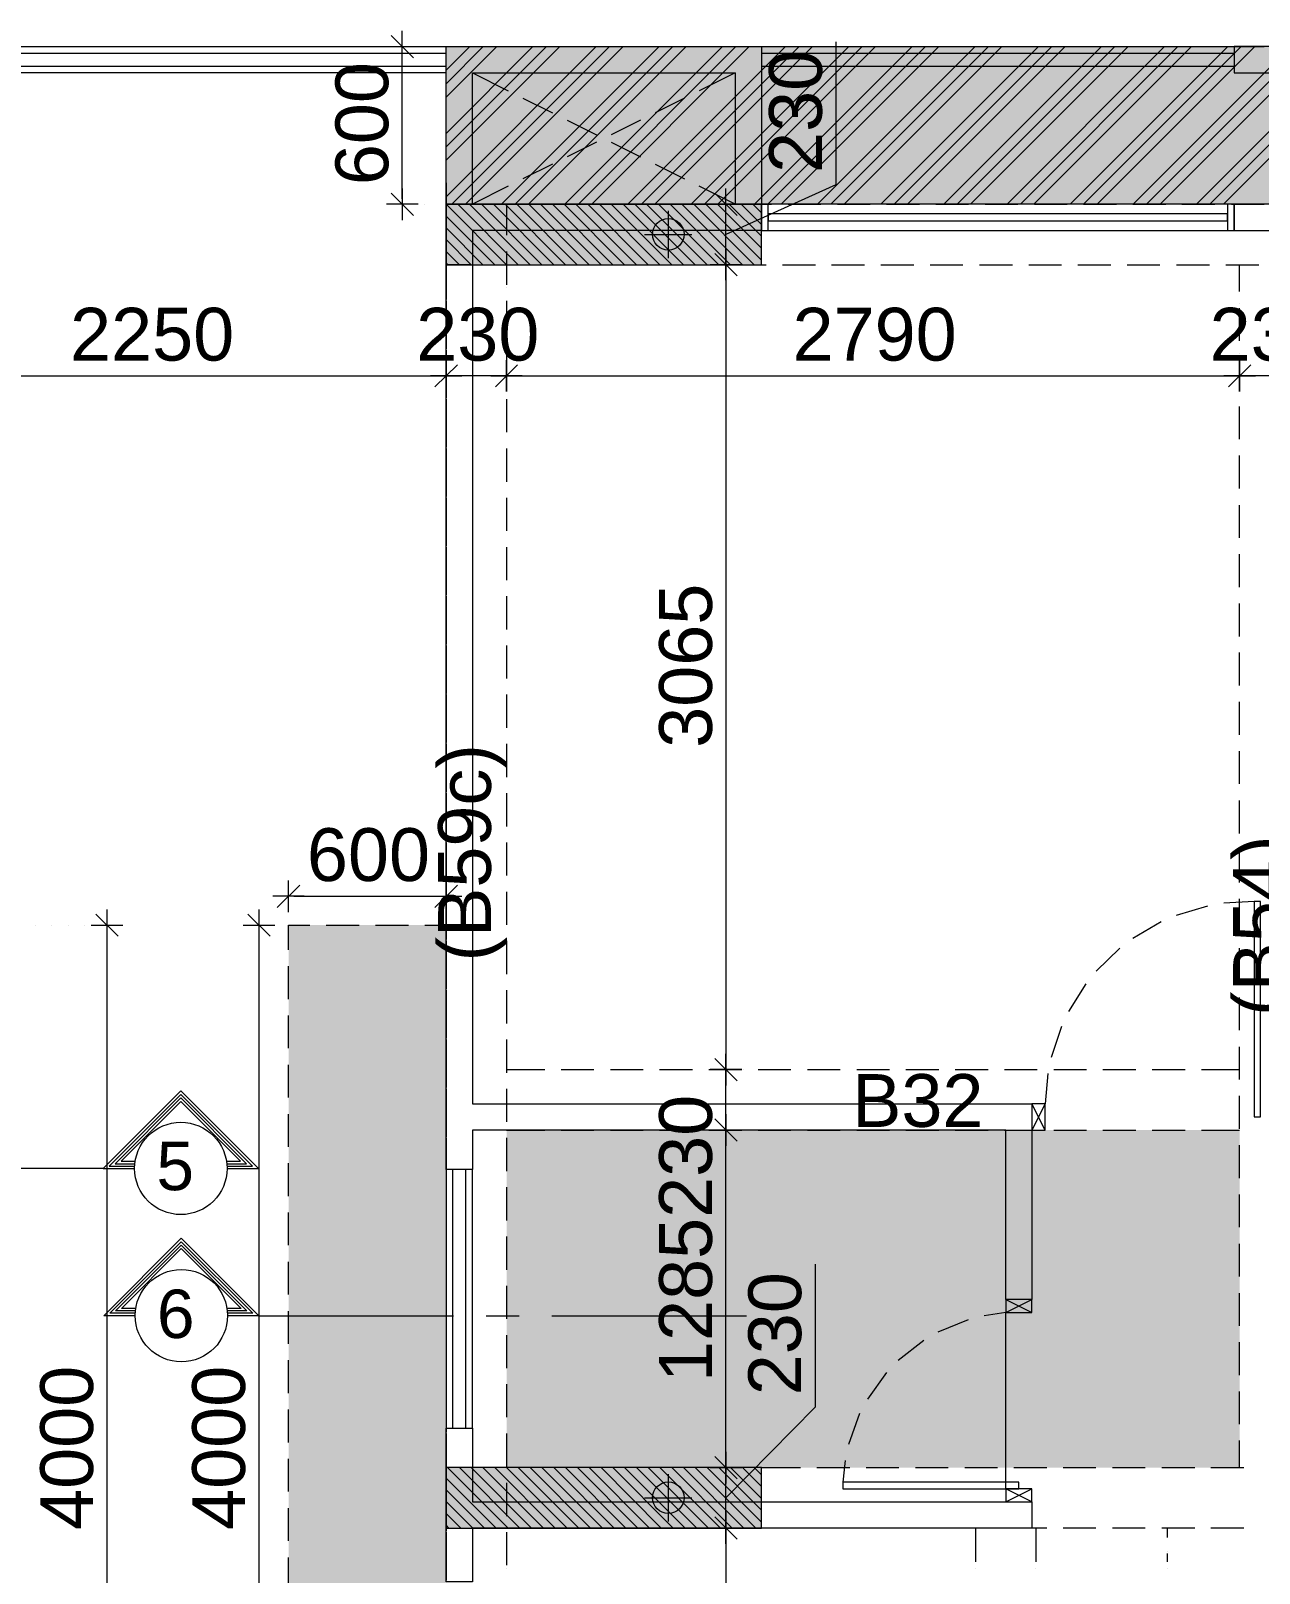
# Model space of a CAD drawing. Header units: millimetres. Extents: x -1303 to 98744, y -1303 to 90097.
# Drawn here: x 17378 to 22053, y 75461 to 81332 of the extents above; entities that cross this region are included whole.
import ezdxf

# ---------------------------------------------------------------- set-up
doc = ezdxf.new("R2010")
doc.units = ezdxf.units.MM
doc.layers.add('PDF_Geometry', color=7, linetype='Continuous')
doc.layers.add('PDF_Text', color=7, linetype='Continuous')
doc.layers.add('PDF_Solid Fills', color=192, linetype='Continuous', true_color=0xc2c0c0c0)
doc.styles.add('PDF ArialMT', font='arial.ttf')
doc.styles.get("Standard").update_dxf_attribs({"font": 'arial.ttf'})

msp = doc.modelspace()

# ---------------------------------------------------------------- linework, layer by layer
at = {"layer": 'PDF_Geometry', "color": 222, "lineweight": 0, "true_color": 0xb8008a}
for points in [[(18791.78316, 81212.0541), (18791.78316, 81332.22983)], [(18731.69737, 81272.1461), (18851.87102, 81272.1461)], [(18834.09797, 81229.83129), (18749.46835, 81314.46091)], [(18791.78316, 80692.43316), (18791.78316, 81252.68294)], [(18749.46835, 80714.43356), (18834.09797, 80629.80394)], [(18791.78316, 80732.21074), (18791.78316, 80612.03501)], [(18851.87102, 80672.11875), (18731.69737, 80672.11875)], [(18358.47989, 77977.51641), (18358.47989, 78097.68386)], [(18958.50518, 78097.68386), (18958.50518, 77977.51641)], [(18418.56775, 78037.60013), (18299.23915, 78037.60013)], [(18401.64183, 78079.91495), (18316.16507, 77995.28532)], [(18378.79224, 78037.60013), (18939.03995, 78037.60013)], [(18899.26444, 78037.60013), (19018.59097, 78037.60013)], [(18916.19037, 77995.28532), (19001.66505, 78079.91495)], [(17667.90338, 77867.49789), (17667.90338, 77987.66535)], [(18246.7692, 77867.49789), (18246.7692, 77987.66535)], [(17607.81552, 77927.58162), (17727.98917, 77927.58162)], [(17710.21819, 77885.26681), (17625.58857, 77969.89643)], [(18186.68133, 77927.58162), (18306.85706, 77927.58162)], [(18289.08401, 77885.26681), (18204.45438, 77969.89643)], [(17667.90338, 73947.45195), (17667.90338, 77907.2672)], [(18246.7692, 73947.45195), (18246.7692, 77907.2672)]]:
    msp.add_lwpolyline(points, dxfattribs=at)
at = {"layer": 'PDF_Geometry', "color": 9, "lineweight": 0, "true_color": 0xc0c0c0}
for points in [[(16609.18593, 80672.11875), (16609.18593, 81272.1461), (18958.50518, 81272.1461)], [(18958.50518, 80672.11875), (18958.50518, 81272.1461), (20158.55162, 81272.1461), (20158.55162, 80672.11875)], [(20158.55162, 81272.1461), (21958.62543, 81272.1461)], [(22668.66717, 81272.1461), (21958.62543, 81272.1461), (21958.62543, 81172.2848), (22668.66717, 81172.2848), (23469.26426, 81172.2848), (23469.26426, 81272.1461), (27274.21101, 81272.1461), (27274.21101, 80672.11875), (27355.45628, 80672.11875)], [(16633.72769, 80672.11875), (16633.72769, 81247.60021), (18958.50518, 81247.60021)], [(20158.55162, 81247.60021), (21958.62543, 81247.60021)], [(16683.66041, 80672.11875), (16683.66041, 81197.67369), (18958.50518, 81197.67369)], [(18958.50518, 81172.2848), (16709.0493, 81172.2848), (16709.0493, 80672.11875)], [(19195.46814, 80740.6737), (19059.21361, 80672.11875), (19059.21361, 81172.2848), (20058.69032, 81172.2848), (20058.69032, 80672.11875), (19922.4358, 80740.6737)], [(19059.21361, 81172.2848), (19195.46814, 81103.72984)], [(20058.69032, 81172.2848), (19922.4358, 81103.72984)], [(20158.55162, 81197.67369), (21958.62543, 81197.67369)], [(19251.32244, 81075.80372), (19363.03314, 81019.95147)], [(19866.57941, 81075.80372), (19754.86872, 81019.95147)], [(19418.88952, 80992.01708), (19530.60021, 80936.16483)], [(19699.01441, 80992.01708), (19586.45659, 80936.16483)], [(19530.60021, 80908.23871), (19418.88952, 80852.37819)], [(19586.45659, 80908.23871), (19699.01441, 80852.37819)], [(19363.03314, 80824.45208), (19251.32244, 80768.59982)], [(19754.86872, 80824.45208), (19866.57941, 80768.59982)], [(19059.21361, 76012.41483), (19059.21361, 76997.49872), (18958.50518, 76997.49872), (18958.50518, 80672.11875), (20158.55162, 80672.11875), (20158.55162, 80572.25744), (19059.21361, 80572.25744), (19059.21361, 77247.15612), (21188.49583, 77247.15612), (21188.49583, 76502.4154), (21088.63246, 76502.4154), (21188.49583, 76452.48888)], [(23723.99819, 79621.86839), (23823.86156, 79571.93361), (23723.99819, 79571.93361), (23723.99819, 77572.13719), (22209.12788, 77572.13719), (22209.12788, 80572.25744), (22581.49824, 80572.25744), (22581.49824, 80672.11875), (21958.62543, 80672.11875), (21958.62543, 80572.25744), (22109.26451, 80572.25744), (22109.26451, 76502.4154), (22209.12788, 76502.4154), (22109.26451, 76452.48888)], [(21857.06988, 78000.35979), (21737.74128, 77964.82196)], [(22033.94497, 78017.28571), (21918.84785, 78011.36826)], [(21680.19272, 77940.27606), (21572.71351, 77876.80384)], [(21522.78286, 77839.5635), (21433.07462, 77752.39664)], [(21394.14417, 77704.1561), (21327.28759, 77598.36906)], [(21301.05158, 77541.67383), (21261.27607, 77423.19236)], [(21248.58162, 77362.25737), (21239.27361, 77247.15612), (21188.49583, 77147.29482)], [(21239.27361, 77147.29482), (21188.49583, 77247.15612)], [(21088.63246, 76502.4154), (21088.63246, 77147.29482), (19059.21361, 77147.29482), (19059.21361, 76997.49872)], [(18958.50518, 76997.49872), (18958.50518, 76012.41483), (19059.21361, 76012.41483), (19059.21361, 75732.28581), (21188.49583, 75732.28581), (21188.49583, 75632.42451), (19059.21361, 75632.42451), (19059.21361, 75427.61915), (18958.50518, 75427.61915), (18958.50518, 76012.41483)], [(18983.89407, 76012.41483), (18983.89407, 76997.49872)], [(19033.82472, 76012.41483), (19033.82472, 76997.49872)], [(21188.49583, 75732.28581), (21088.63246, 75782.22059), (21088.63246, 76452.48888), (21006.54214, 76440.63744)], [(21088.63246, 76452.48888), (21188.49583, 76502.4154)], [(20946.45427, 76425.40575), (20830.5121, 76378.01647)], [(20777.19502, 76346.70185), (20679.02382, 76269.68393)], [(20635.01683, 76223.98889), (20562.2366, 76123.27634)], [(20532.61623, 76068.26708), (20490.30142, 75950.63686)], [(20477.60697, 75889.70187), (20469.14401, 75807.60948)], [(21088.63246, 75732.28581), (21188.49583, 75782.22059)]]:
    msp.add_lwpolyline(points, dxfattribs=at)
at = {"layer": 'PDF_Geometry', "lineweight": 0}
for points in [[(18791.78316, 81272.1461), (18791.78316, 81272.1461)], [(18875.56773, 81272.1461), (18875.56773, 81272.1461)], [(18958.50518, 80815.98911), (18958.50518, 80941.2393), (19289.40578, 81272.1461)], [(18958.50518, 81190.8967), (18958.50518, 81272.1461), (19072.75518, 81272.1461)], [(18958.50518, 81182.43374), (19049.05847, 81272.1461)], [(18958.50518, 80700.89612), (19529.75516, 81272.1461)], [(18958.50518, 81130.81297), (19099.83624, 81272.1461)], [(18958.50518, 80890.46153), (19340.18355, 81272.1461)], [(18958.50518, 81080.0352), (19151.45907, 81272.1461)], [(18958.50518, 80839.68375), (19391.80845, 81272.1461)], [(18958.50518, 81272.1461), (18958.50518, 81272.1461)], [(18958.50518, 81272.1461), (18958.50518, 81272.1461)], [(18958.50518, 81272.1461), (18958.50518, 81272.1461)], [(18958.50518, 81272.1461), (18958.50518, 81272.1461)], [(18980.50764, 80672.11875), (19580.53293, 81272.1461)], [(19032.13254, 80672.11875), (19632.15576, 81272.1461)], [(19135.38027, 81272.1461), (19259.78541, 81272.1461)], [(19170.07925, 80672.11875), (19770.10247, 81272.1461)], [(19221.70208, 80672.11875), (19821.72737, 81272.1461)], [(19272.47985, 80672.11875), (19872.50515, 81272.1461)], [(19322.41257, 81272.1461), (19447.66276, 81272.1461)], [(19885.19959, 81272.1461), (20010.44978, 81272.1461), (19410.42656, 80672.11875)], [(19462.05146, 80672.11875), (20062.07468, 81272.1461)], [(19510.28993, 81272.1461), (19634.69507, 81272.1461)], [(19512.82923, 80672.11875), (20112.85245, 81272.1461)], [(19650.77387, 80672.11875), (20250.79916, 81272.1461)], [(19697.32016, 81272.1461), (19822.57242, 81272.1461)], [(19702.39877, 80672.11875), (20302.42199, 81272.1461)], [(19753.17654, 80672.11875), (20353.19976, 81272.1461)], [(19891.9683, 80672.11875), (20491.14647, 81272.1461)], [(19942.74608, 80672.11875), (20542.77137, 81272.1461)], [(19993.52385, 80672.11875), (20593.54915, 81272.1461)], [(20072.22982, 81272.1461), (20197.48208, 81272.1461)], [(20132.31768, 80672.11875), (20732.3409, 81272.1461)], [(20183.09546, 80672.11875), (20783.11868, 81272.1461)], [(20233.87323, 80672.11875), (20833.89646, 81272.1461)], [(20260.10717, 81272.1461), (20385.35944, 81272.1461)], [(20372.66499, 80672.11875), (20972.69029, 81272.1461)], [(20423.44277, 80672.11875), (21023.46806, 81272.1461)], [(20447.9866, 81272.1461), (20572.39174, 81272.1461)], [(20474.22054, 80672.11875), (21074.24584, 81272.1461)], [(20613.01437, 80672.11875), (21213.0376, 81272.1461)], [(20635.01683, 81272.1461), (20760.26909, 81272.1461)], [(20663.79215, 80672.11875), (21263.81537, 81272.1461)], [(20714.56993, 80672.11875), (21314.59315, 81272.1461)], [(20822.89419, 81272.1461), (20947.3014, 81272.1461)], [(20853.36168, 80672.11875), (21453.3849, 81272.1461)], [(20904.13946, 80672.11875), (21504.16268, 81272.1461)], [(20954.91724, 80672.11875), (21554.94046, 81272.1461)], [(21009.92649, 81272.1461), (21135.17875, 81272.1461)], [(21093.70899, 80672.11875), (21693.73429, 81272.1461)], [(21144.48677, 80672.11875), (21744.51206, 81272.1461)], [(21195.26454, 80672.11875), (21795.28984, 81272.1461)], [(21197.80385, 81272.1461), (21322.20898, 81272.1461)], [(21334.05838, 80672.11875), (21934.0816, 81272.1461)], [(21384.83615, 81272.1461), (21510.08841, 81272.1461)], [(21384.83615, 80672.11875), (21984.85937, 81272.1461)], [(21436.45898, 80672.11875), (22036.48427, 81272.1461)], [(21572.71351, 81272.1461), (21697.96577, 81272.1461)], [(21574.40568, 80672.11875), (22174.43098, 81272.1461)], [(21625.18346, 80672.11875), (22225.20875, 81272.1461)], [(21676.80836, 80672.11875), (22276.83158, 81272.1461)], [(21759.74581, 81272.1461), (21884.996, 81272.1461)], [(21814.75507, 80672.11875), (22414.77829, 81272.1461)], [(21865.53284, 80672.11875), (22465.55606, 81272.1461)], [(21917.15567, 80672.11875), (22517.18097, 81272.1461)], [(21947.62317, 81272.1461), (22072.87543, 81272.1461)], [(18958.50518, 81003.86853), (18958.50518, 81128.27573)], [(18958.50518, 80753.36815), (18958.50518, 80672.11875), (19188.69735, 80441.92451)], [(18791.78316, 80672.11875), (18791.78316, 80672.11875)], [(18875.56773, 80672.11875), (18875.56773, 80672.11875)], [(18958.50518, 80672.11875), (18958.50518, 80672.11875)], [(18958.50518, 80627.2667), (19143.84323, 80441.92451)], [(19003.35722, 80672.11875), (19233.55147, 80441.92451)], [(19048.21134, 80672.11875), (19278.40351, 80441.92451)], [(19093.06546, 80672.11875), (19323.25763, 80441.92451)], [(19138.76463, 80672.11875), (19368.11174, 80441.92451)], [(19183.61874, 80672.11875), (19412.96586, 80441.92451)], [(19228.47286, 80672.11875), (19457.81998, 80441.92451)], [(19273.32698, 80672.11875), (19502.67202, 80441.92451)], [(19318.18109, 80672.11875), (19548.37326, 80441.92451)], [(19363.03314, 80672.11875), (19593.22738, 80441.92451)], [(19407.88725, 80672.11875), (19638.07942, 80441.92451)], [(19452.74137, 80672.11875), (19682.93354, 80441.92451)], [(19497.59549, 80672.11875), (19727.78765, 80441.92451)], [(19542.4496, 80672.11875), (19772.64177, 80441.92451)], [(19587.30165, 80672.11875), (19817.49589, 80441.92451)], [(19632.15576, 80672.11875), (19862.34793, 80441.92451)], [(19677.00988, 80672.11875), (19907.20205, 80441.92451)], [(19721.864, 80672.11875), (19952.05616, 80441.92451)], [(19766.71811, 80672.11875), (19996.91028, 80441.92451)], [(19811.57016, 80672.11875), (20041.7644, 80441.92451)], [(19856.42427, 80672.11875), (20086.61644, 80441.92451)], [(19902.12551, 80672.11875), (20131.47056, 80441.92451)], [(19946.97756, 80672.11875), (20158.55162, 80459.70169)], [(19991.83167, 80672.11875), (20158.55162, 80504.55374)], [(20023.99135, 80672.11875), (20023.99135, 80672.11875)], [(20036.68579, 80672.11875), (20158.55162, 80550.25705)], [(20081.53991, 80672.11875), (20158.55162, 80595.10909)], [(20091.69505, 80672.11875), (20091.69505, 80672.11875)], [(20126.39402, 80672.11875), (20158.55162, 80639.96114)], [(20158.55162, 80672.11875), (20158.55162, 80672.11875)], [(18958.50518, 80582.41464), (19098.98912, 80441.92451)], [(18958.50518, 80537.5626), (19054.135, 80441.92451)], [(18958.50518, 80492.70228), (19009.28296, 80441.92451)], [(18958.50518, 80447.85024), (18964.42884, 80441.92451)], [(18958.50518, 80441.92451), (18958.50518, 80441.92451)], [(18958.50518, 80441.92451), (18958.50518, 80441.92451)], [(19188.69735, 80441.92451), (19188.69735, 80441.92451)], [(19188.69735, 80441.92451), (19188.69735, 80441.92451)], [(20023.99135, 80441.92451), (20023.99135, 80441.92451)], [(20023.99135, 80441.92451), (20023.99135, 80441.92451)], [(20091.69505, 80441.92451), (20091.69505, 80441.92451)], [(20091.69505, 80441.92451), (20091.69505, 80441.92451)], [(20158.55162, 80441.92451), (20158.55162, 80441.92451)], [(20158.55162, 80441.92451), (20158.55162, 80441.92451)], [(21978.93571, 80441.92451), (21978.93571, 80441.92451)], [(21978.93571, 80441.92451), (21978.93571, 80441.92451)], [(18958.50518, 80355.60891), (18958.50518, 80355.60891)], [(18958.50518, 80355.60891), (18958.50518, 80355.60891)], [(19188.69735, 80355.60891), (19188.69735, 80355.60891)], [(19188.69735, 80355.60891), (19188.69735, 80355.60891)], [(21978.93571, 80355.60891), (21978.93571, 80355.60891)], [(21978.93571, 80355.60891), (21978.93571, 80355.60891)], [(18958.50518, 80292.97967), (18958.50518, 80292.97967)], [(18958.50518, 80292.97967), (18958.50518, 80292.97967)], [(19188.69735, 80292.97967), (19188.69735, 80292.97967)], [(19188.69735, 80292.97967), (19188.69735, 80292.97967)], [(21978.93571, 80292.97967), (21978.93571, 80292.97967)], [(21978.93571, 80292.97967), (21978.93571, 80292.97967)], [(18958.50518, 80230.35044), (18958.50518, 80230.35044)], [(18958.50518, 80230.35044), (18958.50518, 80230.35044)], [(19188.69735, 80230.35044), (19188.69735, 80230.35044)], [(19188.69735, 80230.35044), (19188.69735, 80230.35044)], [(21978.93571, 80230.35044), (21978.93571, 80230.35044)], [(21978.93571, 80230.35044), (21978.93571, 80230.35044)], [(18958.50518, 80167.72948), (18958.50518, 80167.72948)], [(18958.50518, 80167.72948), (18958.50518, 80167.72948)], [(19188.69735, 80167.72948), (19188.69735, 80167.72948)], [(19188.69735, 80167.72948), (19188.69735, 80167.72948)], [(21978.93571, 80167.72948), (21978.93571, 80167.72948)], [(21978.93571, 80167.72948), (21978.93571, 80167.72948)], [(18958.50518, 80105.10025), (18958.50518, 80105.10025)], [(18958.50518, 80105.10025), (18958.50518, 80105.10025)], [(19188.69735, 80105.10025), (19188.69735, 80105.10025)], [(19188.69735, 80105.10025), (19188.69735, 80105.10025)], [(21978.93571, 80105.10025), (21978.93571, 80105.10025)], [(21978.93571, 80105.10025), (21978.93571, 80105.10025)], [(18958.50518, 80018.77637), (18958.50518, 80018.77637)], [(18958.50518, 80018.77637), (18958.50518, 80018.77637)], [(19188.69735, 80018.77637), (19188.69735, 80018.77637)], [(19188.69735, 80018.77637), (19188.69735, 80018.77637)], [(21978.93571, 80018.77637), (21978.93571, 80018.77637)], [(21978.93571, 80018.77637), (21978.93571, 80018.77637)], [(18358.47989, 78013.90549), (18358.47989, 78013.90549)], [(18958.50518, 78013.90549), (18958.50518, 78013.90549)], [(17394.54927, 77927.58162), (17394.54927, 77927.58162)], [(17457.17437, 77927.58162), (17457.17437, 77927.58162)], [(17519.80154, 77927.58162), (17519.80154, 77927.58162)], [(17582.42663, 77927.58162), (17582.42663, 77927.58162)], [(17667.90338, 77927.58162), (17667.90338, 77927.58162)], [(18271.31096, 77927.58162), (18271.31096, 77927.58162)], [(18358.47989, 77833.64604), (18358.47989, 77927.58162), (18439.72516, 77927.58162)], [(18358.47989, 77927.58162), (18358.47989, 77927.58162)], [(18358.47989, 77927.58162), (18358.47989, 77927.58162)], [(18502.35025, 77927.58162), (18627.60251, 77927.58162)], [(18690.22761, 77927.58162), (18815.47987, 77927.58162)], [(18877.25991, 77927.58162), (18958.50518, 77927.58162)], [(18958.50518, 77927.58162), (18958.50518, 77927.58162)], [(18358.47989, 77645.76661), (18358.47989, 77771.01681)], [(18358.47989, 77458.73018), (18358.47989, 77583.13739)], [(18358.47989, 77270.85903), (18358.47989, 77396.10922)], [(20023.99135, 77377.48905), (20023.99135, 77377.48905)], [(20023.99135, 77377.48905), (20023.99135, 77377.48905)], [(20091.69505, 77377.48905), (20091.69505, 77377.48905)], [(20091.69505, 77377.48905), (20091.69505, 77377.48905)], [(20158.55162, 77377.48905), (20158.55162, 77377.48905)], [(20158.55162, 77377.48905), (20158.55162, 77377.48905)], [(18358.47989, 77083.8226), (18358.47989, 77208.2298)], [(20023.99135, 77147.29482), (20023.99135, 77147.29482)], [(20023.99135, 77147.29482), (20023.99135, 77147.29482)], [(20091.69505, 77147.29482), (20091.69505, 77147.29482)], [(20091.69505, 77147.29482), (20091.69505, 77147.29482)], [(20158.55162, 77147.29482), (20158.55162, 77147.29482)], [(20158.55162, 77147.29482), (20158.55162, 77147.29482)], [(18358.47989, 76895.94317), (18358.47989, 77021.20163)], [(18358.47989, 76708.915), (18358.47989, 76833.3222)], [(18358.47989, 76521.03558), (18358.47989, 76646.28577)], [(18358.47989, 76333.15615), (18358.47989, 76458.41462)], [(18358.47989, 76146.12799), (18358.47989, 76271.37818)], [(18358.47989, 75958.24857), (18358.47989, 76083.49875)], [(18358.47989, 75771.22039), (18358.47989, 75895.6276)], [(18964.42884, 75862.61874), (19194.62101, 75632.42451)], [(19009.28296, 75862.61874), (19239.47513, 75632.42451)], [(19054.135, 75862.61874), (19284.32924, 75632.42451)], [(19098.98912, 75862.61874), (19329.18129, 75632.42451)], [(19143.84323, 75862.61874), (19374.0354, 75632.42451)], [(19188.69735, 75862.61874), (19418.88952, 75632.42451)], [(19233.55147, 75862.61874), (19463.74364, 75632.42451)], [(19278.40351, 75862.61874), (19508.59775, 75632.42451)], [(19323.25763, 75862.61874), (19553.4498, 75632.42451)], [(19368.11174, 75862.61874), (19598.30391, 75632.42451)], [(19412.96586, 75862.61874), (19643.15803, 75632.42451)], [(19458.66503, 75862.61874), (19688.01215, 75632.42451)], [(19503.51915, 75862.61874), (19732.86626, 75632.42451)], [(19548.37326, 75862.61874), (19777.7183, 75632.42451)], [(19593.22738, 75862.61874), (19822.57242, 75632.42451)], [(19638.07942, 75862.61874), (19868.27366, 75632.42451)], [(19682.93354, 75862.61874), (19913.12571, 75632.42451)], [(19727.78765, 75862.61874), (19957.97982, 75632.42451)], [(19772.64177, 75862.61874), (20002.83394, 75632.42451)], [(19817.49589, 75862.61874), (20047.68806, 75632.42451)], [(19862.34793, 75862.61874), (20092.54217, 75632.42451)], [(19907.20205, 75862.61874), (20137.39422, 75632.42451)], [(19952.05616, 75862.61874), (20158.55162, 75655.27616)], [(19996.91028, 75862.61874), (20158.55162, 75700.12821)], [(20023.99135, 75862.61874), (20023.99135, 75862.61874)], [(20023.99135, 75862.61874), (20023.99135, 75862.61874)], [(20041.7644, 75862.61874), (20158.55162, 75744.98025)], [(20086.61644, 75862.61874), (20158.55162, 75790.68356)], [(20091.69505, 75862.61874), (20091.69505, 75862.61874)], [(20091.69505, 75862.61874), (20091.69505, 75862.61874)], [(20131.47056, 75862.61874), (20158.55162, 75835.53561)], [(20158.55162, 75862.61874), (20158.55162, 75862.61874)], [(20158.55162, 75862.61874), (20158.55162, 75862.61874)], [(18958.50518, 75822.84116), (19149.76689, 75632.42451)], [(18958.50518, 75777.98911), (19104.91278, 75632.42451)], [(18358.47989, 75583.34097), (18358.47989, 75708.59117)], [(18958.50518, 75733.13706), (19060.06073, 75632.42451)], [(18958.50518, 75688.28502), (19014.35949, 75632.42451)], [(18958.50518, 75643.4247), (18969.50537, 75632.42451)], [(18958.50518, 75632.42451), (18958.50518, 75632.42451)], [(18958.50518, 75632.42451), (18958.50518, 75632.42451)], [(19188.69735, 75632.42451), (19188.69735, 75632.42451)], [(19188.69735, 75632.42451), (19188.69735, 75632.42451)], [(20045.14875, 75632.42451), (20045.14875, 75632.42451)], [(20045.14875, 75632.42451), (20045.14875, 75632.42451)], [(20128.93125, 75632.42451), (20128.93125, 75632.42451)], [(20128.93125, 75632.42451), (20128.93125, 75632.42451)], [(20973.53534, 75632.42451), (20973.53534, 75632.42451)], [(20973.53534, 75632.42451), (20973.53534, 75632.42451)], [(21203.72751, 75632.42451), (21203.72751, 75632.42451)], [(21203.72751, 75632.42451), (21203.72751, 75632.42451)], [(21703.88943, 75632.42451), (21703.88943, 75632.42451)], [(21703.88943, 75632.42451), (21703.88943, 75632.42451)], [(18358.47989, 75396.31281), (18358.47989, 75520.71174)], [(18958.50518, 75541.86915), (18958.50518, 75541.86915)], [(18958.50518, 75541.86915), (18958.50518, 75541.86915)], [(19188.69735, 75541.86915), (19188.69735, 75541.86915)], [(19188.69735, 75541.86915), (19188.69735, 75541.86915)], [(20973.53534, 75541.86915), (20973.53534, 75541.86915)], [(20973.53534, 75541.86915), (20973.53534, 75541.86915)], [(21203.72751, 75541.86915), (21203.72751, 75541.86915)], [(21203.72751, 75541.86915), (21203.72751, 75541.86915)], [(21703.88943, 75541.86915), (21703.88943, 75541.86915)], [(21703.88943, 75541.86915), (21703.88943, 75541.86915)], [(18958.50518, 75480.09118), (18958.50518, 75480.09118)], [(18958.50518, 75480.09118), (18958.50518, 75480.09118)], [(19188.69735, 75480.09118), (19188.69735, 75480.09118)], [(19188.69735, 75480.09118), (19188.69735, 75480.09118)], [(20973.53534, 75480.09118), (20973.53534, 75480.09118)], [(20973.53534, 75480.09118), (20973.53534, 75480.09118)], [(21203.72751, 75480.09118), (21203.72751, 75480.09118)], [(21203.72751, 75480.09118), (21203.72751, 75480.09118)], [(21703.88943, 75480.09118), (21703.88943, 75480.09118)], [(21703.88943, 75480.09118), (21703.88943, 75480.09118)]]:
    msp.add_lwpolyline(points, dxfattribs=at)
at = {"layer": 'PDF_Geometry', "color": 122, "lineweight": 0, "true_color": 0x00b88a}
for points in [[(20442.06087, 81289.91502), (20442.06087, 80745.74817), (20023.99135, 80557.02576)], [(20066.30616, 80629.80394), (19981.67653, 80714.43356)], [(20023.99135, 80612.03501), (20023.99135, 80732.21074)], [(19963.90348, 80672.11875), (20084.07921, 80672.11875)], [(20023.99135, 80462.23893), (20023.99135, 80652.65558)], [(20023.99135, 80422.46135), (20023.99135, 77396.95221), (20023.99135, 77417.26662)], [(16748.82481, 80018.77637), (16728.51453, 80018.77637), (18939.03995, 80018.77637), (18918.7276, 80018.77637)], [(19188.69735, 80018.77637), (18958.50518, 80018.77637)], [(19228.47286, 80018.77637), (19209.00763, 80018.77637), (21958.62543, 80018.77637), (21939.1602, 80018.77637)], [(22209.12788, 80018.77637), (21978.93571, 80018.77637)], [(20023.99135, 77147.29482), (20023.99135, 77377.48905)], [(20023.99135, 75882.0819), (20023.99135, 77126.98866), (20023.99135, 77107.51723)], [(20363.35698, 76636.97982), (20363.35698, 76092.81297), (20023.99135, 75747.52576)], [(20023.99135, 75651.88766), (20023.99135, 75842.30432)], [(20023.99135, 75612.11835), (20023.99135, 72237.08224), (20023.99135, 72257.39666)]]:
    msp.add_lwpolyline(points, dxfattribs=at)
at = {"layer": 'PDF_Geometry', "color": 157, "lineweight": 0, "true_color": 0x3f5f7f}
for points in [[(18958.50518, 80554.48853), (18958.50518, 80672.11875), (19072.75518, 80672.11875)], [(19135.38027, 80672.11875), (19259.78541, 80672.11875)], [(19188.69735, 80672.11875), (19188.69735, 80554.48853)], [(19322.41257, 80672.11875), (19447.66276, 80672.11875)], [(19510.28993, 80672.11875), (19634.69507, 80672.11875)], [(19697.32016, 80672.11875), (19822.57242, 80672.11875)], [(19885.19959, 80672.11875), (20010.44978, 80672.11875)], [(20072.22982, 80672.11875), (20197.48208, 80672.11875)], [(20260.10717, 80672.11875), (20385.35944, 80672.11875)], [(20447.9866, 80672.11875), (20572.39174, 80672.11875)], [(20635.01683, 80672.11875), (20760.26909, 80672.11875)], [(20822.89419, 80672.11875), (20947.3014, 80672.11875)], [(21009.92649, 80672.11875), (21135.17875, 80672.11875)], [(21197.80385, 80672.11875), (21322.20898, 80672.11875)], [(21384.83615, 80672.11875), (21510.08841, 80672.11875)], [(21572.71351, 80672.11875), (21697.96577, 80672.11875)], [(21759.74581, 80672.11875), (21884.996, 80672.11875)], [(21947.62317, 80672.11875), (22072.87543, 80672.11875)], [(18958.50518, 80492.70228), (18958.50518, 80367.45209)], [(19051.59777, 80441.92451), (18958.50518, 80441.92451), (18958.50518, 80309.9056)], [(19114.22286, 80441.92451), (19238.628, 80441.92451)], [(19188.69735, 80492.70228), (19188.69735, 80367.45209)], [(19188.69735, 80441.92451), (19188.69735, 80365.75784)], [(19301.25517, 80441.92451), (19426.50536, 80441.92451)], [(19489.13252, 80441.92451), (19613.53766, 80441.92451)], [(19676.16275, 80441.92451), (19801.41501, 80441.92451)], [(19864.04218, 80441.92451), (19988.44732, 80441.92451)], [(20051.07241, 80441.92451), (20176.32467, 80441.92451)], [(20238.94977, 80441.92451), (20364.20203, 80441.92451)], [(20425.98207, 80441.92451), (20551.23433, 80441.92451)], [(20613.85943, 80441.92451), (20739.11169, 80441.92451)], [(20801.73678, 80441.92451), (20926.14399, 80441.92451)], [(20988.76909, 80441.92451), (21114.02135, 80441.92451)], [(21176.64644, 80441.92451), (21301.05158, 80441.92451)], [(21363.67874, 80441.92451), (21488.93101, 80441.92451)], [(21551.5561, 80441.92451), (21675.96124, 80441.92451)], [(21738.5884, 80441.92451), (21863.83859, 80441.92451)], [(21926.46576, 80441.92451), (22051.71802, 80441.92451)], [(21978.93571, 80339.52597), (21978.93571, 80441.92451)], [(18958.50518, 80304.83113), (18958.50518, 80179.57266)], [(19188.69735, 80304.83113), (19188.69735, 80179.57266)], [(19188.69735, 80303.13688), (19188.69735, 80178.72968)], [(21978.93571, 80152.4978), (21978.93571, 80276.89673)], [(18958.50518, 80247.27637), (18958.50518, 80122.02618)], [(18958.50518, 80116.9517), (18958.50518, 79992.5445)], [(19188.69735, 80116.9517), (19188.69735, 79992.5445)], [(19188.69735, 80116.10045), (19188.69735, 79990.85026)], [(21978.93571, 79964.61837), (21978.93571, 80089.86857)], [(18958.50518, 80059.40521), (18958.50518, 79934.998)], [(18958.50518, 79929.91527), (18958.50518, 79804.66508)], [(19188.69735, 79929.91527), (19188.69735, 79804.66508)], [(19188.69735, 79928.22929), (19188.69735, 79803.82208)], [(18958.50518, 79872.36878), (18958.50518, 79747.11858)], [(21978.93571, 79777.58194), (21978.93571, 79901.98915)], [(18958.50518, 79742.04412), (18958.50518, 79617.63691)], [(19188.69735, 79742.04412), (19188.69735, 79617.63691)], [(19188.69735, 79741.19286), (19188.69735, 79615.94266)], [(18958.50518, 79684.48935), (18958.50518, 79560.09042)], [(21978.93571, 79589.71079), (21978.93571, 79714.96098)], [(18958.50518, 79555.00768), (18958.50518, 79429.75749)], [(19188.69735, 79555.00768), (19188.69735, 79429.75749)], [(19188.69735, 79553.31343), (19188.69735, 79428.9145)], [(21978.93571, 79402.67435), (21978.93571, 79527.08156)], [(18958.50518, 79497.46119), (18958.50518, 79372.21099)], [(18958.50518, 79367.12825), (18958.50518, 79241.87806)], [(19188.69735, 79367.12825), (19188.69735, 79241.87806)], [(19188.69735, 79366.28527), (19188.69735, 79241.03507)], [(21978.93571, 79214.79493), (21978.93571, 79340.05339)], [(18958.50518, 79309.58177), (18958.50518, 79185.17456)], [(18958.50518, 79180.10009), (18958.50518, 79054.84989)], [(19188.69735, 79180.10009), (19188.69735, 79054.84989)], [(19188.69735, 79178.40585), (19188.69735, 79053.15565)], [(21978.93571, 79026.92377), (21978.93571, 79152.17396)], [(18958.50518, 79122.55359), (18958.50518, 78997.3034)], [(18958.50518, 78992.22067), (18958.50518, 78866.97047)], [(19188.69735, 78992.22067), (19188.69735, 78866.97047)], [(19188.69735, 78991.37767), (19188.69735, 78866.12748)], [(18958.50518, 78934.67417), (18958.50518, 78809.42398)], [(21978.93571, 78839.88734), (21978.93571, 78965.13753)], [(18958.50518, 78805.19249), (18958.50518, 78679.94231)], [(19188.69735, 78805.19249), (19188.69735, 78679.94231)], [(19188.69735, 78803.49825), (19188.69735, 78678.24805)], [(18958.50518, 78747.64601), (18958.50518, 78622.38754)], [(21978.93571, 78652.00791), (21978.93571, 78777.26638)], [(18958.50518, 78617.31307), (18958.50518, 78492.06288)], [(19188.69735, 78617.31307), (19188.69735, 78492.06288)], [(19188.69735, 78615.61883), (19188.69735, 78491.21162)], [(21978.93571, 78464.97975), (21978.93571, 78589.38695)], [(18958.50518, 78559.76658), (18958.50518, 78434.51639)], [(18958.50518, 78429.43365), (18958.50518, 78305.02644)], [(19188.69735, 78429.43365), (19188.69735, 78305.02644)], [(19188.69735, 78428.59066), (19188.69735, 78303.34047)], [(21978.93571, 78277.10033), (21978.93571, 78402.35051)], [(18958.50518, 78371.88716), (18958.50518, 78247.47996)], [(18958.50518, 78242.40548), (18958.50518, 78117.15529)], [(19188.69735, 78242.40548), (19188.69735, 78117.15529)], [(19188.69735, 78240.71124), (19188.69735, 78116.30404)], [(21978.93571, 78090.07215), (21978.93571, 78214.47936)], [(18958.50518, 78184.85899), (18958.50518, 78059.60053)], [(18958.50518, 78054.52606), (18958.50518, 77930.11886)], [(19188.69735, 78054.52606), (19188.69735, 77930.11886)], [(19188.69735, 78053.68307), (19188.69735, 77928.42461)], [(18958.50518, 77996.97956), (18958.50518, 77872.57236)], [(21978.93571, 77902.19273), (21978.93571, 78027.44293)], [(18958.50518, 77867.49789), (18958.50518, 77742.23943)], [(19188.69735, 77867.49789), (19188.69735, 77742.23943)], [(19188.69735, 77865.80364), (19188.69735, 77741.39644)], [(18958.50518, 77809.94313), (18958.50518, 77684.69294)], [(21978.93571, 77715.16457), (21978.93571, 77839.5635)], [(18958.50518, 77679.61846), (18958.50518, 77554.36828)], [(19188.69735, 77679.61846), (19188.69735, 77554.36828)], [(19188.69735, 77678.76721), (19188.69735, 77553.51702)], [(21978.93571, 77527.28514), (21978.93571, 77652.53533)], [(18958.50518, 77622.07198), (18958.50518, 77497.66477)], [(18958.50518, 77492.58203), (18958.50518, 77367.33184)], [(19188.69735, 77492.58203), (19188.69735, 77367.33184)], [(19188.69735, 77490.89606), (19188.69735, 77365.63759)], [(21978.93571, 77339.40572), (21978.93571, 77464.65591)], [(18958.50518, 77435.03554), (18958.50518, 77309.78535)], [(19188.69735, 77377.48905), (19334.25989, 77377.48905)], [(19396.03993, 77377.48905), (19521.2922, 77377.48905)], [(19583.91729, 77377.48905), (19709.16955, 77377.48905)], [(19770.94959, 77377.48905), (19896.19978, 77377.48905)], [(19958.82695, 77377.48905), (20084.07921, 77377.48905)], [(20146.7043, 77377.48905), (20271.10944, 77377.48905)], [(20333.73661, 77377.48905), (20458.9868, 77377.48905)], [(20521.61396, 77377.48905), (20646.0191, 77377.48905)], [(20708.64419, 77377.48905), (20833.89646, 77377.48905)], [(20896.52362, 77377.48905), (21021.77381, 77377.48905)], [(21083.55385, 77377.48905), (21208.80611, 77377.48905)], [(21271.43121, 77377.48905), (21396.68347, 77377.48905)], [(21458.46351, 77377.48905), (21583.71577, 77377.48905)], [(21646.34087, 77377.48905), (21771.59313, 77377.48905)], [(21834.21822, 77377.48905), (21978.93571, 77377.48905)], [(18958.50518, 77304.71088), (18958.50518, 77179.45241)], [(19188.69735, 77304.71088), (19188.69735, 77179.45241)], [(19188.69735, 77303.85962), (19188.69735, 77178.60943)], [(21978.93571, 77152.37755), (21978.93571, 77277.62774)], [(18958.50518, 77247.15612), (18958.50518, 77121.90593)], [(18958.50518, 77117.67445), (18958.50518, 76992.42425)], [(19188.69735, 77147.29482), (19334.25989, 77147.29482)], [(19188.69735, 77117.67445), (19188.69735, 76992.42425)], [(19188.69735, 77115.98019), (19188.69735, 76990.73001)], [(19396.03993, 77147.29482), (19521.2922, 77147.29482)], [(19583.91729, 77147.29482), (19709.16955, 77147.29482)], [(19770.94959, 77147.29482), (19896.19978, 77147.29482)], [(19958.82695, 77147.29482), (20084.07921, 77147.29482)], [(20146.7043, 77147.29482), (20271.10944, 77147.29482)], [(20333.73661, 77147.29482), (20458.9868, 77147.29482)], [(20521.61396, 77147.29482), (20646.0191, 77147.29482)], [(20708.64419, 77147.29482), (20833.89646, 77147.29482)], [(20896.52362, 77147.29482), (21021.77381, 77147.29482)], [(21083.55385, 77147.29482), (21208.80611, 77147.29482)], [(21271.43121, 77147.29482), (21396.68347, 77147.29482)], [(21458.46351, 77147.29482), (21583.71577, 77147.29482)], [(21646.34087, 77147.29482), (21771.59313, 77147.29482)], [(21834.21822, 77147.29482), (21978.93571, 77147.29482)], [(18958.50518, 77060.12795), (18958.50518, 76934.87775)], [(21978.93571, 76964.49812), (21978.93571, 77089.74832)], [(18958.50518, 76929.79502), (18958.50518, 76804.54483)], [(19188.69735, 76929.79502), (19188.69735, 76804.54483)], [(19188.69735, 76928.95203), (19188.69735, 76803.70183)], [(18958.50518, 76872.24853), (18958.50518, 76746.99833)], [(21978.93571, 76777.46169), (21978.93571, 76901.8689)], [(18958.50518, 76741.92386), (18958.50518, 76617.51666)], [(19188.69735, 76741.92386), (19188.69735, 76617.51666)], [(18958.50518, 76684.3691), (18958.50518, 76559.97017)], [(19188.69735, 76741.07261), (19188.69735, 76615.82241)], [(21978.93571, 76589.59054), (21978.93571, 76714.84073)], [(18958.50518, 76554.88743), (18958.50518, 76429.63724)], [(19188.69735, 76554.88743), (19188.69735, 76429.63724)], [(19188.69735, 76553.19318), (19188.69735, 76428.79425)], [(21978.93571, 76402.5541), (21978.93571, 76526.96131)], [(18958.50518, 76497.34094), (18958.50518, 76372.09074)], [(18958.50518, 76367.008), (18958.50518, 76242.60907)], [(19188.69735, 76367.008), (19188.69735, 76242.60907)], [(19188.69735, 76366.16502), (19188.69735, 76240.91482)], [(21978.93571, 76214.67468), (21978.93571, 76339.93314)], [(18958.50518, 76309.46152), (18958.50518, 76185.05431)], [(18958.50518, 76179.97984), (18958.50518, 76054.72964)], [(19188.69735, 76179.97984), (19188.69735, 76054.72964)], [(19188.69735, 76178.28559), (19188.69735, 76053.87839)], [(18958.50518, 76122.43334), (18958.50518, 75997.18315)], [(21978.93571, 76027.64651), (21978.93571, 76152.05371)], [(18958.50518, 75992.10042), (18958.50518, 75867.69321)], [(19188.69735, 75992.10042), (19188.69735, 75867.69321)], [(19188.69735, 75991.25742), (19188.69735, 75866.00723)], [(18958.50518, 75934.55392), (18958.50518, 75810.14672)], [(21978.93571, 75862.61874), (21978.93571, 75965.01728)], [(20158.55162, 75862.61874), (20307.50059, 75862.61874)], [(20370.12569, 75862.61874), (20495.37795, 75862.61874)], [(20558.00512, 75862.61874), (20682.41025, 75862.61874)], [(20745.03535, 75862.61874), (20870.28761, 75862.61874)], [(20932.9127, 75862.61874), (21057.31991, 75862.61874)], [(21119.94501, 75862.61874), (21245.19727, 75862.61874)], [(21307.82236, 75862.61874), (21432.2275, 75862.61874)], [(21494.85467, 75862.61874), (21620.10693, 75862.61874)], [(21682.73202, 75862.61874), (21807.98428, 75862.61874)], [(21869.76432, 75862.61874), (21995.01451, 75862.61874)], [(18958.50518, 75805.07224), (18958.50518, 75679.82206)], [(19188.69735, 75805.07224), (19188.69735, 75679.82206)], [(19188.69735, 75803.378), (19188.69735, 75678.1278)], [(18958.50518, 75747.52576), (18958.50518, 75622.26729)], [(20307.50059, 75632.42451), (20158.55162, 75632.42451)], [(20495.37795, 75632.42451), (20370.12569, 75632.42451)], [(20682.41025, 75632.42451), (20558.00512, 75632.42451)], [(20870.28761, 75632.42451), (20745.03535, 75632.42451)], [(21057.31991, 75632.42451), (20932.9127, 75632.42451)], [(20973.53534, 75632.42451), (20973.53534, 75503.78582)], [(21245.19727, 75632.42451), (21119.94501, 75632.42451)], [(21203.72751, 75632.42451), (21203.72751, 75503.78582)], [(21432.2275, 75632.42451), (21307.82236, 75632.42451)], [(21620.10693, 75632.42451), (21494.85467, 75632.42451)], [(21807.98428, 75632.42451), (21682.73202, 75632.42451)], [(21995.01451, 75632.42451), (21869.76432, 75632.42451)], [(18958.50518, 75617.19282), (18958.50518, 75491.94263)], [(19188.69735, 75617.19282), (19188.69735, 75491.94263)], [(19188.69735, 75616.34984), (19188.69735, 75491.09137)], [(18958.50518, 75559.64633), (18958.50518, 75434.39614)]]:
    msp.add_lwpolyline(points, dxfattribs=at)
at = {"layer": 'PDF_Geometry', "color": 5, "lineweight": 0}
for points in [[(18958.50518, 80441.92451), (20158.55331, 80441.92451), (20158.55331, 80672.1171), (18958.50518, 80672.1171)], [(18958.50518, 80441.92451), (20158.55331, 80441.92451), (20158.55331, 80672.1171), (18958.50518, 80672.1171)], [(18958.50518, 75632.42451), (20158.55331, 75632.42451), (20158.55331, 75862.6171), (18958.50518, 75862.6171)], [(18958.50518, 75632.42451), (20158.55331, 75632.42451), (20158.55331, 75862.6171), (18958.50518, 75862.6171)]]:
    msp.add_lwpolyline(points, close=True, dxfattribs=at)
at = {"layer": 'PDF_Geometry', "color": 20, "lineweight": 0, "true_color": 0xff4405}
for points in [[(19803.95432, 80647.58112), (19803.95432, 80467.31339)], [(19714.24609, 80557.02576), (19893.66255, 80557.02576)], [(19803.95432, 75837.22985), (19803.95432, 75656.9704)], [(19714.24609, 75747.52576), (19893.66255, 75747.52576)]]:
    msp.add_lwpolyline(points, dxfattribs=at)
at = {"layer": 'PDF_Geometry', "color": 9, "lineweight": 0, "true_color": 0xc0c0c0}
for points in [[(20158.55162, 80572.25744), (21958.62375, 80572.25744), (21958.62375, 80672.1204), (20158.55162, 80672.1204)], [(20158.55162, 80572.25744), (20184.78681, 80572.25744), (20184.78681, 80672.1204), (20158.55162, 80672.1204)], [(20184.78764, 80609.49778), (21932.38942, 80609.49778), (21932.38942, 80635.73297), (20184.78764, 80635.73297)], [(21932.38942, 80572.25744), (21958.6246, 80572.25744), (21958.6246, 80672.1204), (21932.38942, 80672.1204)], [(22033.94497, 77197.2296), (22058.48756, 77197.2296), (22058.48756, 78017.29069), (22033.94497, 78017.29069)], [(21188.49583, 77147.29482), (21239.27361, 77147.29482), (21239.27361, 77247.15777), (21188.49583, 77247.15777)], [(21088.63246, 76452.48888), (21188.49542, 76452.48888), (21188.49542, 76502.42036), (21088.63246, 76502.42036)], [(20469.14401, 75782.22059), (21138.56434, 75782.22059), (21138.56434, 75807.60948), (20469.14401, 75807.60948)], [(21088.63246, 75732.28581), (21188.49542, 75732.28581), (21188.49542, 75782.21729), (21088.63246, 75782.21729)]]:
    msp.add_lwpolyline(points, close=True, dxfattribs=at)
at = {"layer": 'PDF_Geometry', "color": 122, "lineweight": 0, "true_color": 0x00b88a}
for points in [[(20023.99135, 80382.68377), (20023.99135, 80502.0165)], [(19963.90348, 80441.92451), (20084.07921, 80441.92451)], [(20066.30616, 80399.60969), (19981.67653, 80485.09057)], [(19001.66505, 80061.09119), (18916.19037, 79976.46156)], [(18958.50518, 79958.69265), (18958.50518, 80078.86837)], [(19146.38254, 79976.46156), (19231.01216, 80061.09119)], [(19188.69735, 80078.86837), (19188.69735, 79958.69265)], [(22021.25053, 80061.09119), (21936.6209, 79976.46156)], [(21978.93571, 79958.69265), (21978.93571, 80078.86837)], [(19018.59097, 80018.77637), (18899.26444, 80018.77637)], [(19128.60949, 80018.77637), (19248.78314, 80018.77637)], [(22039.02358, 80018.77637), (21918.84785, 80018.77637)], [(20066.30616, 77335.17424), (19981.67653, 77419.80386)], [(20023.99135, 77317.40532), (20023.99135, 77437.57277)], [(19963.90348, 77377.48905), (20084.07921, 77377.48905)], [(19981.67653, 77189.60963), (20066.30616, 77104.98)], [(20023.99135, 77207.38681), (20023.99135, 77087.21108)], [(20084.07921, 77147.29482), (19963.90348, 77147.29482)], [(20023.99135, 75802.53501), (20023.99135, 75922.70246)], [(19963.90348, 75862.61874), (20084.07921, 75862.61874)], [(20066.30616, 75819.46094), (19981.67653, 75904.93355)], [(20023.99135, 75572.34077), (20023.99135, 75692.5165)], [(19963.90348, 75632.42451), (20084.07921, 75632.42451)], [(20066.30616, 75590.10969), (19981.67653, 75674.73932)]]:
    msp.add_lwpolyline(points, close=True, dxfattribs=at)
at = {"layer": 'PDF_Geometry', "color": 1, "lineweight": 0}
for points in [[(18124.05624, 77000.88721), (18244.22989, 77000.88721), (17948.87333, 77296.24792), (17653.51469, 77000.88721), (17772.84329, 77000.88721)], [(18124.05624, 77010.19316), (18221.38031, 77010.19316), (17948.87333, 77282.70222), (17675.51922, 77010.19316), (17772.84329, 77010.19316)], [(18124.05624, 77019.50738), (18198.53072, 77019.50738), (17948.87333, 77270.00777), (17698.3688, 77019.50738), (17772.84329, 77019.50738)], [(18124.05624, 77028.81334), (18175.68114, 77028.81334), (17948.87333, 77256.47033), (17721.21839, 77028.81334), (17772.84329, 77028.81334)], [(17653.51469, 77000.88721), (16912.1604, 77000.88721)], [(17774.53547, 76440.63744), (17655.20894, 76440.63744), (17950.5655, 76735.99813), (18245.92207, 76440.63744), (18126.59554, 76440.63744)], [(17774.53547, 76449.95165), (17678.05852, 76449.95165), (17950.5655, 76722.45243), (18223.07249, 76449.95165), (18126.59554, 76449.95165)], [(17774.53547, 76459.2576), (17700.06098, 76459.2576), (17950.5655, 76708.915), (18200.2229, 76459.2576), (18126.59554, 76459.2576)], [(17774.53547, 76468.56355), (17722.91264, 76468.56355), (17950.5655, 76696.22056), (18178.21837, 76468.56355), (18126.59554, 76468.56355)], [(18245.92207, 76440.63744), (18986.4313, 76440.63744)], [(19111.68356, 76440.63744), (19236.93582, 76440.63744)], [(19361.34096, 76440.63744), (20102.69731, 76440.63744)]]:
    msp.add_lwpolyline(points, dxfattribs=at)
at = {"layer": 'PDF_Geometry', "color": 180, "lineweight": 0, "true_color": 0x4f14ff}
for points in [[(21703.88943, 75632.42451), (21703.88943, 75596.8784)], [(21703.88943, 75535.10044), (21703.88943, 75503.78582)]]:
    msp.add_lwpolyline(points, dxfattribs=at)
at = {"layer": 'PDF_Geometry', "color": 7, "lineweight": 0, "true_color": 0xffffff}
for centre, radius in [((19804.27733, 80557.71723), 59.98731), ((19804.27491, 75747.70724), 59.98489)]:
    msp.add_circle(centre, radius, dxfattribs=at)
at = {"layer": 'PDF_Geometry', "color": 20, "lineweight": 0, "true_color": 0xff4405}
for centre, radius in [((19804.2691, 80557.68972), 59.97908), ((19804.26557, 75747.69031), 59.97556)]:
    msp.add_circle(centre, radius, dxfattribs=at)
at = {"layer": 'PDF_Geometry', "color": 1, "lineweight": 0}
for centre, radius in [((17948.94941, 77001.40339), 175.76727), ((17950.94335, 76440.94503), 175.8149)]:
    msp.add_circle(centre, radius, dxfattribs=at)
at = {"layer": 'PDF_Solid Fills', "color": 254, "lineweight": 0, "true_color": 0x00007f}
for points in [[(27274.29573, 81272.73289), (27274.29573, 80672.7138), (18959.26552, 81272.73289), (18959.26552, 80672.7138)], [(18359.2423, 73927.73258), (18359.2423, 77927.74691), (18959.26552, 73927.73258), (18959.26552, 77927.74691)]]:
    msp.add_solid(points, dxfattribs=at)
at = {"layer": 'PDF_Solid Fills', "lineweight": 0}
for points in [[(18959.26552, 80442.69312), (18959.26552, 80672.7138), (20159.31403, 80442.69312), (20159.31403, 80672.7138)], [(18959.26552, 75632.6807), (18959.26552, 75862.70139), (20159.31403, 75632.6807), (20159.31403, 75862.70139)]]:
    msp.add_solid(points, dxfattribs=at)
at = {"layer": 'PDF_Solid Fills', "color": 43, "lineweight": 0, "true_color": 0x00007f}
msp.add_solid([(21979.27456, 75862.70139), (21979.27456, 77147.7163), (19189.29033, 75862.70139), (19189.29033, 77147.7163)], dxfattribs=at)
at = {"layer": 'PDF_Solid Fills', "color": 1, "lineweight": 0}
msp.add_solid([(20133.84043, 76440.89364), (20133.84043, 76595.93776), (20071.89097, 76440.89364), (20071.89097, 76595.93776)], dxfattribs=at)

# ---------------------------------------------------------------- texts
at = {"layer": 'PDF_Text', "char_height": 201.084641, "attachment_point": 4, "rotation": 90, "style": 'PDF ArialMT'}
for s, insert in [('230', (20289.91821, 80791.38618)), ('600', (18639.33702, 80744.74949)), ('3065', (19871.52888, 78602.75902)), ('1285230', (19871.52888, 76188.36101)), ('230', (20211.02024, 76137.95344)), ('4000', (17515.65274, 75625.33724)), ('4000', (18094.15607, 75625.33724))]:
    msp.add_mtext(s, dxfattribs=dict(at, insert=insert))
at = {"layer": 'PDF_Text', "char_height": 201.084641, "attachment_point": 4, "style": 'PDF ArialMT'}
for s, insert in [('2250', (17527.24519, 80175.87999)), ('230', (18844.89747, 80175.87999)), ('2790', (20277.35506, 80175.87999)), ('230', (21865.02148, 80175.87999)), ('600', (18428.781, 78194.69872))]:
    msp.add_mtext(s, dxfattribs=dict(at, insert=insert))
at = {"layer": 'PDF_Text', "color": 6, "char_height": 201.084641, "attachment_point": 4, "rotation": 90, "style": 'PDF ArialMT'}
for s, insert in [('(B59c)', (19059.02635, 77789.37619)), ('(B54)', (22084.78732, 77581.9346))]:
    msp.add_mtext(s, dxfattribs=dict(at, insert=insert))
at = {"layer": 'PDF_Text', "color": 6, "insert": (20504.35057, 77258.55558), "char_height": 201.084641, "attachment_point": 4, "style": 'PDF ArialMT'}
msp.add_mtext('B32', dxfattribs=at)
at = {"layer": 'PDF_Text', "char_height": 184.25244, "attachment_point": 4}
for s, insert in [('5', (17855.94046, 77009.40614)), ('6', (17857.91414, 76446.55455))]:
    msp.add_mtext(s, dxfattribs=dict(at, insert=insert))

doc.saveas('drawing.dxf')
